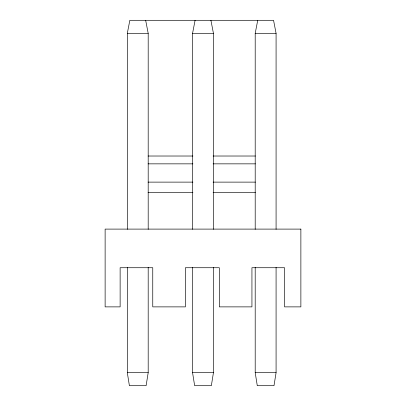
<?xml version="1.0" encoding="UTF-8"?>
<svg xmlns="http://www.w3.org/2000/svg" width="406" height="406" viewBox="0 0 406 406"><rect width="100%" height="100%" fill="white"/><g stroke="black" fill="none" stroke-linecap="round" stroke-linejoin="round"><path stroke-width="0.61" d="M148.19 267.371L148.19 372.652L146.104 385.7L129.397 385.7L127.311 372.652L127.311 267.371M213.439 267.371L213.439 372.652L211.353 385.7L194.647 385.7L192.561 372.652L192.561 267.371M276.08 267.371L276.08 372.652L273.994 385.7L257.287 385.7L255.201 372.652L255.201 267.371M127.311 229.319L127.311 33.348L129.839 20.3L273.553 20.3L276.08 33.348L276.08 229.319M192.561 229.319L192.561 33.348L195.088 20.3M255.201 229.319L255.201 33.348L257.729 20.3M127.311 33.348L148.19 33.348L148.19 229.319M192.561 33.348L213.439 33.348L213.439 229.319M255.201 33.348L276.08 33.348M148.063 156.021L192.896 156.021M213.104 156.021L255.41 156.021M148.063 163.851L192.896 163.851M213.104 163.851L255.41 163.851M148.063 182.121L192.896 182.121M213.104 182.121L255.41 182.121M148.063 192.561L192.896 192.561M213.104 192.561L255.41 192.561M127.311 372.652L148.19 372.652M192.561 372.652L213.439 372.652M255.201 372.652L276.08 372.652M210.912 20.3L213.439 33.348M145.663 20.3L148.19 33.348M300.876 229.101L105.124 229.101L105.124 306.88L120.13 306.88L120.13 267.727L152.757 267.727L152.757 306.88L185.385 306.88L185.385 267.727L219.311 267.727L219.311 306.88L251.938 306.88L251.938 267.727L284.56 267.727L284.56 306.88L300.876 306.88L300.876 229.101"/></g></svg>
